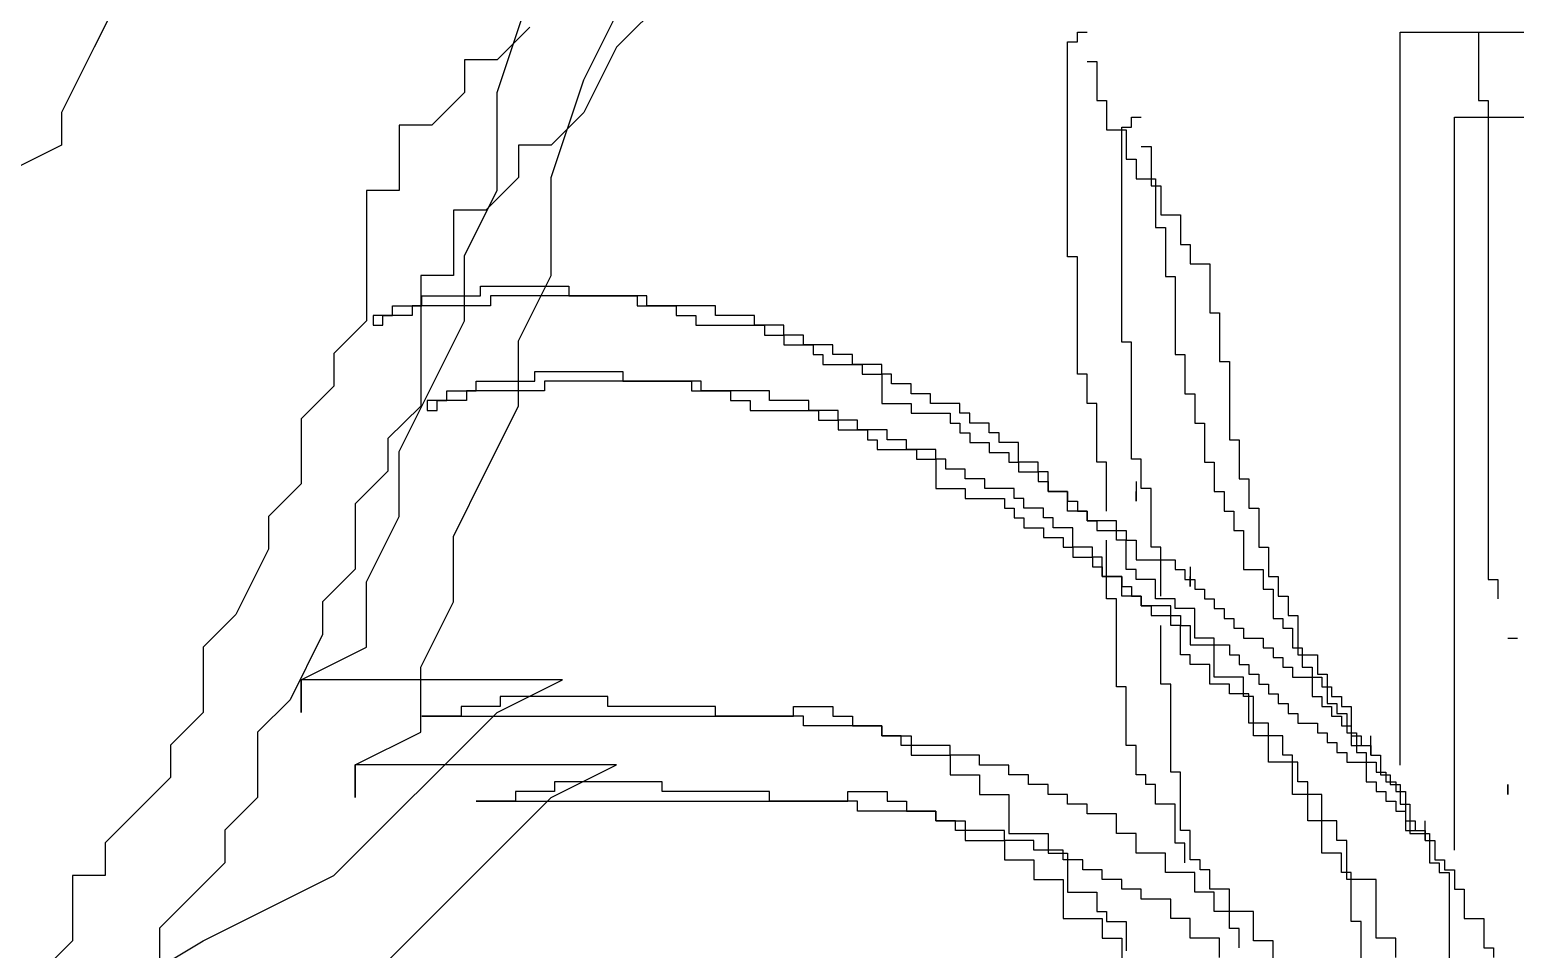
# Model space of a CAD drawing. Extents: x -74236 to 286982, y -14633 to 132816.
# Drawn here: x 110353 to 110529.6, y 123947.6 to 124056.9 of the extents above; entities that cross this region are included whole.
import ezdxf

# ---------------------------------------------------------------- set-up
doc = ezdxf.new("R2010")
doc.units = 0
doc.header["$LTSCALE"] = 10
doc.header["$MEASUREMENT"] = 0
doc.layers.add('LAYER3', color=4, linetype='Continuous')

msp = doc.modelspace()

# ---------------------------------------------------------------- linework, layer by layer
at = {"layer": 'LAYER3', "color": 8}
for p, q in [((110364.57, 124062.6), (110360.68, 124054.84)), ((110430.55, 124062.6), (110422.78, 124054.84)), ((110408.57, 124049.45), (110412.46, 124061.09)), ((110418.9, 124050.96), (110422.78, 124058.72)), ((110412.46, 124057.21), (110408.57, 124053.33)), ((110476.37, 124055.47), (110477.54, 124055.47)), ((110476.37, 124029.91), (110476.37, 124055.47)), ((110477.54, 124056.63), (110478.7, 124056.63)), ((110477.54, 124055.47), (110477.54, 124056.63)), ((110515.9, 124056.63), (110533.33, 124056.63)), ((110515.9, 123969.5), (110515.9, 124056.63)), ((110525.2, 124056.63), (110525.2, 124048.5)), ((110360.68, 124054.84), (110356.8, 124047.09)), ((110404.69, 124053.33), (110404.69, 124049.45)), ((110408.57, 124053.33), (110404.69, 124053.33)), ((110422.78, 124054.84), (110418.9, 124047.09)), ((110478.7, 124053.14), (110479.86, 124053.14)), ((110479.86, 124053.14), (110479.86, 124048.5)), ((110415.02, 124039.33), (110418.9, 124050.96)), ((110404.69, 124049.45), (110400.81, 124045.57)), ((110408.57, 124037.81), (110408.57, 124049.45)), ((110479.86, 124048.5), (110481.02, 124048.5)), ((110481.02, 124048.5), (110481.02, 124045.01)), ((110525.2, 124048.5), (110526.36, 124048.5)), ((110526.36, 124048.5), (110526.36, 123991.57)), ((110356.8, 124047.09), (110356.8, 124043.21)), ((110418.9, 124047.09), (110415.02, 124043.21)), ((110483.98, 124046.51), (110485.14, 124046.51)), ((110483.98, 124045.34), (110483.98, 124046.51)), ((110522.34, 124046.51), (110539.78, 124046.51)), ((110522.34, 123959.38), (110522.34, 124046.51)), ((110396.93, 124045.57), (110396.93, 124037.81)), ((110400.81, 124045.57), (110396.93, 124045.57)), ((110481.02, 124045.01), (110483.35, 124045.01)), ((110482.82, 124045.34), (110483.98, 124045.34)), ((110482.82, 124019.79), (110482.82, 124045.34)), ((110483.35, 124045.01), (110483.35, 124041.53)), ((110356.8, 124043.21), (110349.04, 124039.33)), ((110411.14, 124043.21), (110411.14, 124039.33)), ((110415.02, 124043.21), (110411.14, 124043.21)), ((110485.14, 124043.02), (110486.31, 124043.02)), ((110486.31, 124043.02), (110486.31, 124038.37)), ((110483.35, 124041.53), (110484.51, 124041.53)), ((110484.51, 124041.53), (110484.51, 124039.2)), ((110411.14, 124039.33), (110407.26, 124035.45)), ((110415.02, 124027.69), (110415.02, 124039.33)), ((110484.51, 124039.2), (110486.84, 124039.2)), ((110486.84, 124039.2), (110486.84, 124033.39)), ((110393.05, 124037.81), (110393.05, 124022.3)), ((110396.93, 124037.81), (110393.05, 124037.81)), ((110404.69, 124030.06), (110408.57, 124037.81)), ((110486.31, 124038.37), (110487.47, 124038.37)), ((110487.47, 124038.37), (110487.47, 124034.89)), ((110403.38, 124035.45), (110403.38, 124027.69)), ((110407.26, 124035.45), (110403.38, 124035.45)), ((110487.47, 124034.89), (110489.79, 124034.89)), ((110489.79, 124034.89), (110489.79, 124031.4)), ((110486.84, 124033.39), (110488, 124033.39)), ((110488, 124033.39), (110488, 124027.58)), ((110489.79, 124031.4), (110490.96, 124031.4)), ((110490.96, 124031.4), (110490.96, 124029.08)), ((110404.69, 124022.3), (110404.69, 124030.06)), ((110477.54, 124029.91), (110476.37, 124029.91)), ((110477.54, 124015.97), (110477.54, 124029.91)), ((110490.96, 124029.08), (110493.28, 124029.08)), ((110493.28, 124029.08), (110493.28, 124023.27)), ((110399.5, 124027.69), (110399.5, 124012.18)), ((110403.38, 124027.69), (110399.5, 124027.69)), ((110411.14, 124019.94), (110415.02, 124027.69)), ((110488, 124027.58), (110489.16, 124027.58)), ((110489.16, 124027.58), (110489.16, 124018.29)), ((110399.65, 124025.26), (110406.62, 124025.26)), ((110399.65, 124024.1), (110399.65, 124025.26)), ((110406.62, 124026.42), (110417.09, 124026.42)), ((110406.62, 124025.26), (110406.62, 124026.42)), ((110407.79, 124025.26), (110407.79, 124024.1)), ((110426.39, 124025.26), (110407.79, 124025.26)), ((110417.09, 124026.42), (110417.09, 124025.26)), ((110417.09, 124025.26), (110425.22, 124025.26)), ((110425.22, 124025.26), (110425.22, 124024.1)), ((110426.39, 124024.1), (110426.39, 124025.26)), ((110396.16, 124024.1), (110399.65, 124024.1)), ((110396.16, 124022.94), (110396.16, 124024.1)), ((110398.49, 124024.1), (110398.49, 124022.94)), ((110407.79, 124024.1), (110398.49, 124024.1)), ((110425.22, 124024.1), (110429.87, 124024.1)), ((110434.52, 124024.1), (110426.39, 124024.1)), ((110429.87, 124024.1), (110429.87, 124022.94)), ((110434.52, 124022.94), (110434.52, 124024.1)), ((110393.05, 124022.3), (110389.17, 124018.42)), ((110393.84, 124022.94), (110393.84, 124021.78)), ((110398.49, 124022.94), (110393.84, 124022.94)), ((110393.84, 124021.78), (110395, 124021.78)), ((110395, 124022.94), (110396.16, 124022.94)), ((110395, 124021.78), (110395, 124022.94)), ((110400.81, 124014.54), (110404.69, 124022.3)), ((110429.87, 124022.94), (110432.2, 124022.94)), ((110432.2, 124022.94), (110432.2, 124021.78)), ((110432.2, 124021.78), (110440.34, 124021.78)), ((110439.17, 124022.94), (110434.52, 124022.94)), ((110439.17, 124021.78), (110439.17, 124022.94)), ((110442.66, 124021.78), (110439.17, 124021.78)), ((110440.34, 124021.78), (110440.34, 124020.61)), ((110442.66, 124020.61), (110442.66, 124021.78)), ((110493.28, 124023.27), (110494.44, 124023.27)), ((110494.44, 124023.27), (110494.44, 124017.46)), ((110411.14, 124012.18), (110411.14, 124019.94)), ((110440.34, 124020.61), (110442.66, 124020.61)), ((110442.66, 124020.61), (110442.66, 124019.45)), ((110444.99, 124020.61), (110442.66, 124020.61)), ((110444.99, 124019.45), (110444.99, 124020.61)), ((110483.98, 124019.79), (110482.82, 124019.79)), ((110483.98, 124005.85), (110483.98, 124019.79)), ((110389.17, 124018.42), (110389.17, 124014.54)), ((110442.66, 124019.45), (110446.15, 124019.45)), ((110448.47, 124019.45), (110444.99, 124019.45)), ((110446.15, 124019.45), (110446.15, 124018.29)), ((110446.15, 124018.29), (110447.31, 124018.29)), ((110447.31, 124018.29), (110447.31, 124017.13)), ((110448.47, 124018.29), (110448.47, 124019.45)), ((110450.8, 124018.29), (110448.47, 124018.29)), ((110450.8, 124017.13), (110450.8, 124018.29)), ((110489.16, 124018.29), (110490.32, 124018.29)), ((110490.32, 124018.29), (110490.32, 124013.64)), ((110413.07, 124016.3), (110423.53, 124016.3)), ((110413.07, 124015.14), (110413.07, 124016.3)), ((110423.53, 124016.3), (110423.53, 124015.14)), ((110447.31, 124017.13), (110451.96, 124017.13)), ((110454.29, 124017.13), (110450.8, 124017.13)), ((110451.96, 124017.13), (110451.96, 124015.97)), ((110454.29, 124015.97), (110454.29, 124017.13)), ((110494.44, 124017.46), (110495.61, 124017.46)), ((110495.61, 124017.46), (110495.61, 124008.17)), ((110389.17, 124014.54), (110385.29, 124010.67)), ((110396.93, 124006.79), (110400.81, 124014.54)), ((110406.1, 124015.14), (110413.07, 124015.14)), ((110406.1, 124013.98), (110406.1, 124015.14)), ((110414.23, 124015.14), (110414.23, 124013.98)), ((110432.83, 124015.14), (110414.23, 124015.14)), ((110423.53, 124015.14), (110431.67, 124015.14)), ((110431.67, 124015.14), (110431.67, 124013.98)), ((110432.83, 124013.98), (110432.83, 124015.14)), ((110451.96, 124015.97), (110454.29, 124015.97)), ((110454.29, 124015.97), (110454.29, 124012.48)), ((110455.45, 124015.97), (110454.29, 124015.97)), ((110455.45, 124014.81), (110455.45, 124015.97)), ((110457.77, 124014.81), (110455.45, 124014.81)), ((110457.77, 124013.64), (110457.77, 124014.81)), ((110478.7, 124015.97), (110477.54, 124015.97)), ((110478.7, 124012.48), (110478.7, 124015.97)), ((110400.28, 124012.82), (110400.28, 124011.65)), ((110404.93, 124012.82), (110400.28, 124012.82)), ((110401.45, 124012.82), (110402.61, 124012.82)), ((110401.45, 124011.65), (110401.45, 124012.82)), ((110402.61, 124013.98), (110406.1, 124013.98)), ((110402.61, 124012.82), (110402.61, 124013.98)), ((110404.93, 124013.98), (110404.93, 124012.82)), ((110414.23, 124013.98), (110404.93, 124013.98)), ((110431.67, 124013.98), (110436.32, 124013.98)), ((110440.97, 124013.98), (110432.83, 124013.98)), ((110436.32, 124013.98), (110436.32, 124012.82)), ((110436.32, 124012.82), (110438.64, 124012.82)), ((110438.64, 124012.82), (110438.64, 124011.65)), ((110440.97, 124012.82), (110440.97, 124013.98)), ((110445.62, 124012.82), (110440.97, 124012.82)), ((110445.62, 124011.65), (110445.62, 124012.82)), ((110460.1, 124013.64), (110457.77, 124013.64)), ((110460.1, 124012.48), (110460.1, 124013.64)), ((110490.32, 124013.64), (110491.49, 124013.64)), ((110491.49, 124013.64), (110491.49, 124010.16)), ((110399.5, 124012.18), (110395.61, 124008.3)), ((110400.28, 124011.65), (110401.45, 124011.65)), ((110407.26, 124004.42), (110411.14, 124012.18)), ((110438.64, 124011.65), (110446.78, 124011.65)), ((110449.11, 124011.65), (110445.62, 124011.65)), ((110446.78, 124011.65), (110446.78, 124010.49)), ((110449.11, 124010.49), (110449.11, 124011.65)), ((110454.29, 124012.48), (110457.77, 124012.48)), ((110457.77, 124012.48), (110457.77, 124011.32)), ((110457.77, 124011.32), (110462.42, 124011.32)), ((110463.59, 124012.48), (110460.1, 124012.48)), ((110462.42, 124011.32), (110462.42, 124010.16)), ((110463.59, 124011.32), (110463.59, 124012.48)), ((110464.75, 124011.32), (110463.59, 124011.32)), ((110464.75, 124010.16), (110464.75, 124011.32)), ((110479.86, 124012.48), (110478.7, 124012.48)), ((110479.86, 124005.51), (110479.86, 124012.48)), ((110385.29, 124010.67), (110385.29, 124002.91)), ((110446.78, 124010.49), (110449.11, 124010.49)), ((110449.11, 124010.49), (110449.11, 124009.33)), ((110451.43, 124010.49), (110449.11, 124010.49)), ((110449.11, 124009.33), (110452.59, 124009.33)), ((110451.43, 124009.33), (110451.43, 124010.49)), ((110454.92, 124009.33), (110451.43, 124009.33)), ((110452.59, 124009.33), (110452.59, 124008.17)), ((110454.92, 124008.17), (110454.92, 124009.33)), ((110462.42, 124010.16), (110463.59, 124010.16)), ((110463.59, 124010.16), (110463.59, 124009)), ((110467.07, 124010.16), (110464.75, 124010.16)), ((110467.07, 124009), (110467.07, 124010.16)), ((110491.49, 124010.16), (110492.65, 124010.16)), ((110492.65, 124010.16), (110492.65, 124005.51)), ((110395.61, 124008.3), (110395.61, 124004.42)), ((110452.59, 124008.17), (110453.76, 124008.17)), ((110453.76, 124008.17), (110453.76, 124007.01)), ((110457.24, 124008.17), (110454.92, 124008.17)), ((110457.24, 124007.01), (110457.24, 124008.17)), ((110463.59, 124009), (110464.75, 124009)), ((110464.75, 124009), (110464.75, 124007.84)), ((110464.75, 124007.84), (110467.07, 124007.84)), ((110468.24, 124009), (110467.07, 124009)), ((110467.07, 124007.84), (110467.07, 124006.67)), ((110468.24, 124007.84), (110468.24, 124009)), ((110470.56, 124007.84), (110468.24, 124007.84)), ((110470.56, 124005.51), (110470.56, 124007.84)), ((110495.61, 124008.17), (110496.77, 124008.17)), ((110496.77, 124008.17), (110496.77, 124003.52)), ((110396.93, 123999.03), (110396.93, 124006.79)), ((110453.76, 124007.01), (110458.41, 124007.01)), ((110460.73, 124007.01), (110457.24, 124007.01)), ((110458.41, 124007.01), (110458.41, 124005.85)), ((110458.41, 124005.85), (110460.73, 124005.85)), ((110460.73, 124005.85), (110460.73, 124007.01)), ((110460.73, 124005.85), (110460.73, 124002.36)), ((110461.89, 124005.85), (110460.73, 124005.85)), ((110461.89, 124004.68), (110461.89, 124005.85)), ((110467.07, 124006.67), (110469.4, 124006.67)), ((110469.4, 124006.67), (110469.4, 124005.51)), ((110485.14, 124005.85), (110483.98, 124005.85)), ((110485.14, 124002.36), (110485.14, 124005.85)), ((110395.61, 124004.42), (110391.73, 124000.54)), ((110403.38, 123996.66), (110407.26, 124004.42)), ((110464.22, 124004.68), (110461.89, 124004.68)), ((110464.22, 124003.52), (110464.22, 124004.68)), ((110469.4, 124005.51), (110470.56, 124005.51)), ((110470.56, 124005.51), (110470.56, 124004.35)), ((110472.89, 124005.51), (110470.56, 124005.51)), ((110470.56, 124004.35), (110472.89, 124004.35)), ((110472.89, 124004.35), (110472.89, 124005.51)), ((110472.89, 124004.35), (110472.89, 124003.19)), ((110474.05, 124004.35), (110472.89, 124004.35)), ((110474.05, 124002.03), (110474.05, 124004.35)), ((110481.02, 124005.51), (110479.86, 124005.51)), ((110481.02, 123999.7), (110481.02, 124005.51)), ((110492.65, 124005.51), (110493.81, 124005.51)), ((110493.81, 124005.51), (110493.81, 124002.03)), ((110385.29, 124002.91), (110381.41, 123999.03)), ((110460.73, 124002.36), (110464.22, 124002.36)), ((110466.54, 124003.52), (110464.22, 124003.52)), ((110464.22, 124002.36), (110464.22, 124001.2)), ((110466.54, 124002.36), (110466.54, 124003.52)), ((110470.03, 124002.36), (110466.54, 124002.36)), ((110470.03, 124001.2), (110470.03, 124002.36)), ((110472.89, 124003.19), (110474.05, 124003.19)), ((110474.05, 124003.19), (110474.05, 124002.03)), ((110484.51, 124003.19), (110484.51, 124000.87)), ((110486.31, 124002.36), (110485.14, 124002.36)), ((110486.31, 123995.39), (110486.31, 124002.36)), ((110496.77, 124003.52), (110497.93, 124003.52)), ((110497.93, 124003.52), (110497.93, 124000.04)), ((110391.73, 124000.54), (110391.73, 123992.79)), ((110464.22, 124001.2), (110468.87, 124001.2)), ((110468.87, 124001.2), (110468.87, 124000.04)), ((110471.19, 124001.2), (110470.03, 124001.2)), ((110471.19, 124000.04), (110471.19, 124001.2)), ((110474.05, 124002.03), (110476.37, 124002.03)), ((110476.37, 124002.03), (110474.05, 124002.03)), ((110476.37, 124002.03), (110476.37, 124000.87)), ((110476.37, 123999.7), (110476.37, 124002.03)), ((110476.37, 124000.87), (110477.54, 124000.87)), ((110477.54, 124000.87), (110477.54, 123999.7)), ((110484.51, 124000.87), (110484.51, 124002.03)), ((110493.81, 124002.03), (110494.97, 124002.03)), ((110494.97, 124002.03), (110494.97, 123999.7)), ((110381.41, 123999.03), (110381.41, 123995.15)), ((110393.05, 123991.27), (110396.93, 123999.03)), ((110468.87, 124000.04), (110470.03, 124000.04)), ((110470.03, 124000.04), (110470.03, 123998.88)), ((110470.03, 123998.88), (110471.19, 123998.88)), ((110473.52, 124000.04), (110471.19, 124000.04)), ((110471.19, 123998.88), (110471.19, 123997.71)), ((110473.52, 123998.88), (110473.52, 124000.04)), ((110474.68, 123998.88), (110473.52, 123998.88)), ((110474.68, 123997.71), (110474.68, 123998.88)), ((110478.7, 123999.7), (110476.37, 123999.7)), ((110477.54, 123999.7), (110478.7, 123999.7)), ((110478.7, 123999.7), (110478.7, 123998.54)), ((110478.7, 123998.54), (110478.7, 123999.7)), ((110494.97, 123999.7), (110496.14, 123999.7)), ((110496.14, 123999.7), (110496.14, 123997.38)), ((110497.93, 124000.04), (110499.09, 124000.04)), ((110499.09, 124000.04), (110499.09, 123995.39)), ((110471.19, 123997.71), (110473.52, 123997.71)), ((110473.52, 123997.71), (110473.52, 123996.55)), ((110477.01, 123997.71), (110474.68, 123997.71)), ((110477.01, 123995.39), (110477.01, 123997.71)), ((110478.7, 123998.54), (110479.86, 123998.54)), ((110482.19, 123998.54), (110478.7, 123998.54)), ((110479.86, 123998.54), (110479.86, 123997.38)), ((110479.86, 123997.38), (110483.35, 123997.38)), ((110482.19, 123996.22), (110482.19, 123998.54)), ((110483.35, 123997.38), (110483.35, 123996.22)), ((110496.14, 123997.38), (110497.3, 123997.38)), ((110497.3, 123997.38), (110497.3, 123992.73)), ((110381.41, 123995.15), (110377.53, 123987.39)), ((110403.38, 123988.91), (110403.38, 123996.66)), ((110473.52, 123996.55), (110475.84, 123996.55)), ((110475.84, 123996.55), (110475.84, 123995.39)), ((110475.84, 123995.39), (110477.01, 123995.39)), ((110477.01, 123995.39), (110477.01, 123994.23)), ((110479.33, 123995.39), (110477.01, 123995.39)), ((110479.33, 123994.23), (110479.33, 123995.39)), ((110481.02, 123989.25), (110481.02, 123996.22)), ((110483.35, 123996.22), (110482.19, 123996.22)), ((110483.35, 123996.22), (110484.51, 123996.22)), ((110483.35, 123992.73), (110483.35, 123996.22)), ((110484.51, 123996.22), (110484.51, 123993.9)), ((110487.47, 123995.39), (110486.31, 123995.39)), ((110487.47, 123989.58), (110487.47, 123995.39)), ((110499.09, 123995.39), (110500.26, 123995.39)), ((110500.26, 123995.39), (110500.26, 123991.91)), ((110477.01, 123994.23), (110479.33, 123994.23)), ((110479.33, 123994.23), (110479.33, 123993.07)), ((110480.49, 123994.23), (110479.33, 123994.23)), ((110480.49, 123991.91), (110480.49, 123994.23)), ((110484.51, 123993.9), (110489.16, 123993.9)), ((110489.16, 123993.9), (110489.16, 123992.73)), ((110391.73, 123992.79), (110387.85, 123988.91)), ((110479.33, 123993.07), (110480.49, 123993.07)), ((110480.49, 123993.07), (110480.49, 123991.91)), ((110480.49, 123991.91), (110482.82, 123991.91)), ((110482.82, 123991.91), (110480.49, 123991.91)), ((110482.82, 123991.91), (110482.82, 123990.74)), ((110482.82, 123989.58), (110482.82, 123991.91)), ((110484.51, 123992.73), (110483.35, 123992.73)), ((110484.51, 123991.57), (110484.51, 123992.73)), ((110486.84, 123991.57), (110484.51, 123991.57)), ((110486.84, 123989.25), (110486.84, 123991.57)), ((110489.16, 123992.73), (110490.32, 123992.73)), ((110490.32, 123992.73), (110490.32, 123991.57)), ((110490.32, 123991.57), (110491.49, 123991.57)), ((110490.96, 123993.07), (110490.96, 123990.74)), ((110490.96, 123990.74), (110490.96, 123991.91)), ((110491.49, 123991.57), (110491.49, 123990.41)), ((110497.3, 123992.73), (110499.62, 123992.73)), ((110499.62, 123992.73), (110499.62, 123990.41)), ((110500.26, 123991.91), (110501.42, 123991.91)), ((110501.42, 123991.91), (110501.42, 123989.58)), ((110526.36, 123991.57), (110527.52, 123991.57)), ((110527.52, 123991.57), (110527.52, 123989.25)), ((110393.05, 123983.51), (110393.05, 123991.27)), ((110482.82, 123990.74), (110483.98, 123990.74)), ((110483.98, 123990.74), (110483.98, 123989.58)), ((110491.49, 123990.41), (110492.65, 123990.41)), ((110492.65, 123990.41), (110492.65, 123989.25)), ((110499.62, 123990.41), (110500.79, 123990.41)), ((110500.79, 123990.41), (110500.79, 123986.93)), ((110387.85, 123988.91), (110387.85, 123985.03)), ((110399.5, 123981.15), (110403.38, 123988.91)), ((110482.19, 123989.25), (110481.02, 123989.25)), ((110482.19, 123978.79), (110482.19, 123989.25)), ((110485.14, 123989.58), (110482.82, 123989.58)), ((110483.98, 123989.58), (110485.14, 123989.58)), ((110485.14, 123989.58), (110485.14, 123988.42)), ((110485.14, 123988.42), (110485.14, 123989.58)), ((110485.14, 123988.42), (110486.31, 123988.42)), ((110488.63, 123988.42), (110485.14, 123988.42)), ((110486.31, 123988.42), (110486.31, 123987.26)), ((110489.16, 123989.25), (110486.84, 123989.25)), ((110488.63, 123986.1), (110488.63, 123988.42)), ((110489.16, 123988.09), (110489.16, 123989.25)), ((110491.49, 123988.09), (110489.16, 123988.09)), ((110491.49, 123984.6), (110491.49, 123988.09)), ((110492.65, 123989.25), (110493.81, 123989.25)), ((110493.81, 123989.25), (110493.81, 123988.09)), ((110493.81, 123988.09), (110494.97, 123988.09)), ((110494.97, 123988.09), (110494.97, 123986.93)), ((110501.42, 123989.58), (110502.58, 123989.58)), ((110502.58, 123989.58), (110502.58, 123987.26)), ((110377.53, 123987.39), (110373.64, 123983.51)), ((110486.31, 123987.26), (110489.79, 123987.26)), ((110489.79, 123987.26), (110489.79, 123986.1)), ((110494.97, 123986.93), (110496.14, 123986.93)), ((110496.14, 123986.93), (110496.14, 123985.76)), ((110500.79, 123986.93), (110501.95, 123986.93)), ((110501.95, 123986.93), (110501.95, 123985.76)), ((110502.58, 123987.26), (110503.74, 123987.26)), ((110503.74, 123987.26), (110503.74, 123982.61)), ((110387.85, 123985.03), (110383.97, 123977.27)), ((110487.47, 123979.13), (110487.47, 123986.1)), ((110489.79, 123986.1), (110488.63, 123986.1)), ((110489.79, 123986.1), (110490.96, 123986.1)), ((110489.79, 123982.61), (110489.79, 123986.1)), ((110490.96, 123986.1), (110490.96, 123983.77)), ((110493.81, 123984.6), (110491.49, 123984.6)), ((110493.81, 123979.96), (110493.81, 123984.6)), ((110496.14, 123985.76), (110497.3, 123985.76)), ((110497.3, 123985.76), (110497.3, 123984.6)), ((110497.3, 123984.6), (110499.62, 123984.6)), ((110499.62, 123984.6), (110499.62, 123983.44)), ((110501.95, 123985.76), (110503.11, 123985.76)), ((110503.11, 123985.76), (110503.11, 123983.44)), ((110528.68, 123984.6), (110529.85, 123984.6)), ((110373.64, 123983.51), (110373.64, 123975.76)), ((110385.29, 123979.64), (110393.05, 123983.51)), ((110490.96, 123983.77), (110495.61, 123983.77)), ((110495.61, 123983.77), (110495.61, 123982.61)), ((110499.62, 123983.44), (110500.79, 123983.44)), ((110500.79, 123983.44), (110500.79, 123982.28)), ((110503.11, 123983.44), (110504.27, 123983.44)), ((110504.27, 123983.44), (110504.27, 123981.12)), ((110399.5, 123973.39), (110399.5, 123981.15)), ((110490.96, 123982.61), (110489.79, 123982.61)), ((110490.96, 123981.45), (110490.96, 123982.61)), ((110493.28, 123981.45), (110490.96, 123981.45)), ((110493.28, 123979.13), (110493.28, 123981.45)), ((110495.61, 123982.61), (110496.77, 123982.61)), ((110496.77, 123982.61), (110496.77, 123981.45)), ((110496.77, 123981.45), (110497.93, 123981.45)), ((110497.93, 123981.45), (110497.93, 123980.29)), ((110500.79, 123982.28), (110501.95, 123982.28)), ((110501.95, 123982.28), (110501.95, 123981.12)), ((110501.95, 123981.12), (110503.11, 123981.12)), ((110503.11, 123981.12), (110503.11, 123979.96)), ((110503.74, 123982.61), (110506.07, 123982.61)), ((110504.27, 123981.12), (110505.44, 123981.12)), ((110505.44, 123981.12), (110505.44, 123979.96)), ((110506.07, 123982.61), (110506.07, 123980.29)), ((110385.29, 123975.76), (110385.29, 123979.64)), ((110385.29, 123979.64), (110385.29, 123975.76)), ((110416.34, 123979.64), (110385.29, 123979.64)), ((110408.57, 123975.76), (110416.34, 123979.64)), ((110497.3, 123979.96), (110493.81, 123979.96)), ((110497.3, 123977.63), (110497.3, 123979.96)), ((110497.93, 123980.29), (110499.09, 123980.29)), ((110499.09, 123980.29), (110499.09, 123979.13)), ((110503.11, 123979.96), (110505.44, 123979.96)), ((110505.44, 123979.96), (110506.6, 123979.96)), ((110505.44, 123979.96), (110505.44, 123977.63)), ((110506.07, 123980.29), (110507.23, 123980.29)), ((110506.6, 123979.96), (110506.6, 123978.79)), ((110507.23, 123980.29), (110507.23, 123976.8)), ((110408.95, 123977.63), (110408.95, 123976.47)), ((110421.74, 123977.63), (110408.95, 123977.63)), ((110421.74, 123976.47), (110421.74, 123977.63)), ((110483.35, 123978.79), (110482.19, 123978.79)), ((110483.35, 123971.82), (110483.35, 123978.79)), ((110488.63, 123979.13), (110487.47, 123979.13)), ((110488.63, 123968.67), (110488.63, 123979.13)), ((110495.61, 123979.13), (110493.28, 123979.13)), ((110495.61, 123977.97), (110495.61, 123979.13)), ((110497.93, 123977.97), (110495.61, 123977.97)), ((110498.46, 123977.63), (110497.3, 123977.63)), ((110497.93, 123974.48), (110497.93, 123977.97)), ((110498.46, 123972.98), (110498.46, 123977.63)), ((110499.09, 123979.13), (110500.26, 123979.13)), ((110500.26, 123979.13), (110500.26, 123977.97)), ((110500.26, 123977.97), (110501.42, 123977.97)), ((110501.42, 123977.97), (110501.42, 123976.8)), ((110505.44, 123977.63), (110506.6, 123977.63)), ((110506.6, 123978.79), (110507.76, 123978.79)), ((110506.6, 123977.63), (110506.6, 123976.47)), ((110507.76, 123978.79), (110507.76, 123977.63)), ((110507.76, 123977.63), (110508.92, 123977.63)), ((110508.92, 123977.63), (110508.92, 123976.47)), ((110373.64, 123975.76), (110369.76, 123971.88)), ((110383.97, 123977.27), (110380.09, 123973.39)), ((110389.17, 123956.36), (110408.57, 123975.76)), ((110404.3, 123976.47), (110404.3, 123975.31)), ((110408.95, 123976.47), (110404.3, 123976.47)), ((110434.52, 123976.47), (110421.74, 123976.47)), ((110434.52, 123975.31), (110434.52, 123976.47)), ((110443.82, 123976.47), (110448.47, 123976.47)), ((110443.82, 123975.31), (110443.82, 123976.47)), ((110448.47, 123976.47), (110448.47, 123975.31)), ((110501.42, 123976.8), (110502.58, 123976.8)), ((110502.58, 123976.8), (110502.58, 123975.64)), ((110502.58, 123975.64), (110503.74, 123975.64)), ((110503.74, 123975.64), (110503.74, 123974.48)), ((110506.6, 123976.47), (110507.76, 123976.47)), ((110507.23, 123976.8), (110508.39, 123976.8)), ((110507.76, 123976.47), (110507.76, 123975.31)), ((110508.39, 123976.8), (110508.39, 123975.64)), ((110508.39, 123975.64), (110509.56, 123975.64)), ((110508.92, 123976.47), (110510.08, 123976.47)), ((110509.56, 123975.64), (110509.56, 123973.32)), ((110510.08, 123976.47), (110510.08, 123972.98)), ((110399.65, 123975.31), (110443.82, 123975.31)), ((110404.3, 123975.31), (110399.65, 123975.31)), ((110444.99, 123975.31), (110434.52, 123975.31)), ((110444.99, 123974.15), (110444.99, 123975.31)), ((110454.29, 123974.15), (110444.99, 123974.15)), ((110448.47, 123975.31), (110450.8, 123975.31)), ((110450.8, 123975.31), (110450.8, 123974.15)), ((110450.8, 123974.15), (110454.29, 123974.15)), ((110454.29, 123974.15), (110454.29, 123972.98)), ((110454.29, 123972.98), (110454.29, 123974.15)), ((110500.26, 123974.48), (110497.93, 123974.48)), ((110500.26, 123969.83), (110500.26, 123974.48)), ((110503.74, 123974.48), (110506.07, 123974.48)), ((110506.07, 123974.48), (110506.07, 123973.32)), ((110507.76, 123975.31), (110508.92, 123975.31)), ((110508.92, 123975.31), (110508.92, 123974.15)), ((110508.92, 123974.15), (110510.08, 123974.15)), ((110510.08, 123974.15), (110510.08, 123971.82)), ((110380.09, 123973.39), (110380.09, 123965.64)), ((110391.73, 123969.51), (110399.5, 123973.39)), ((110454.29, 123972.98), (110457.77, 123972.98)), ((110456.61, 123972.98), (110454.29, 123972.98)), ((110456.61, 123971.82), (110456.61, 123972.98)), ((110457.77, 123972.98), (110457.77, 123970.66)), ((110501.95, 123972.98), (110498.46, 123972.98)), ((110501.95, 123970.66), (110501.95, 123972.98)), ((110506.07, 123973.32), (110507.23, 123973.32)), ((110507.23, 123973.32), (110507.23, 123972.16)), ((110507.23, 123972.16), (110508.39, 123972.16)), ((110508.39, 123972.16), (110508.39, 123971)), ((110509.56, 123973.32), (110510.72, 123973.32)), ((110510.08, 123972.98), (110511.25, 123972.98)), ((110510.72, 123973.32), (110510.72, 123971)), ((110511.25, 123972.98), (110511.25, 123971.82)), ((110512.41, 123970.66), (110512.41, 123972.98)), ((110369.76, 123971.88), (110369.76, 123968)), ((110462.42, 123971.82), (110456.61, 123971.82)), ((110457.77, 123970.66), (110462.42, 123970.66)), ((110462.42, 123970.66), (110462.42, 123971.82)), ((110462.42, 123970.66), (110462.42, 123968.34)), ((110465.91, 123970.66), (110462.42, 123970.66)), ((110465.91, 123969.5), (110465.91, 123970.66)), ((110484.51, 123971.82), (110483.35, 123971.82)), ((110484.51, 123968.34), (110484.51, 123971.82)), ((110503.11, 123970.66), (110501.95, 123970.66)), ((110503.11, 123966.01), (110503.11, 123970.66)), ((110508.39, 123971), (110509.56, 123971)), ((110509.56, 123971), (110509.56, 123969.83)), ((110510.08, 123971.82), (110512.41, 123971.82)), ((110510.72, 123971), (110511.88, 123971)), ((110511.25, 123971.82), (110512.41, 123971.82)), ((110511.88, 123971), (110511.88, 123969.83)), ((110512.41, 123971.82), (110512.41, 123970.66)), ((110512.41, 123971.82), (110512.41, 123970.66)), ((110512.41, 123970.66), (110513.57, 123970.66)), ((110513.57, 123970.66), (110513.57, 123968.34)), ((110391.73, 123965.64), (110391.73, 123969.51)), ((110391.73, 123969.51), (110391.73, 123965.64)), ((110422.78, 123969.51), (110391.73, 123969.51)), ((110415.02, 123965.64), (110422.78, 123969.51)), ((110469.4, 123969.5), (110465.91, 123969.5)), ((110469.4, 123968.34), (110469.4, 123969.5)), ((110489.79, 123968.67), (110488.63, 123968.67)), ((110489.79, 123961.7), (110489.79, 123968.67)), ((110503.74, 123969.83), (110500.26, 123969.83)), ((110503.74, 123967.51), (110503.74, 123969.83)), ((110509.56, 123969.83), (110511.88, 123969.83)), ((110511.88, 123969.83), (110513.04, 123969.83)), ((110511.88, 123969.83), (110511.88, 123967.51)), ((110513.04, 123969.83), (110513.04, 123968.67)), ((110513.04, 123968.67), (110514.21, 123968.67)), ((110514.21, 123968.67), (110514.21, 123967.51)), ((110369.76, 123968), (110362, 123960.24)), ((110415.4, 123967.51), (110415.4, 123966.35)), ((110428.18, 123967.51), (110415.4, 123967.51)), ((110428.18, 123966.35), (110428.18, 123967.51)), ((110462.42, 123968.34), (110465.91, 123968.34)), ((110465.91, 123968.34), (110465.91, 123966.01)), ((110471.72, 123968.34), (110469.4, 123968.34)), ((110471.72, 123967.18), (110471.72, 123968.34)), ((110474.05, 123967.18), (110471.72, 123967.18)), ((110474.05, 123966.01), (110474.05, 123967.18)), ((110485.67, 123968.34), (110484.51, 123968.34)), ((110485.67, 123967.18), (110485.67, 123968.34)), ((110486.84, 123967.18), (110485.67, 123967.18)), ((110486.84, 123964.85), (110486.84, 123967.18)), ((110504.91, 123967.51), (110503.74, 123967.51)), ((110504.91, 123962.86), (110504.91, 123967.51)), ((110511.88, 123967.51), (110513.04, 123967.51)), ((110513.04, 123967.51), (110513.04, 123966.35)), ((110513.57, 123968.34), (110514.73, 123968.34)), ((110514.21, 123967.51), (110515.37, 123967.51)), ((110514.73, 123968.34), (110514.73, 123967.18)), ((110514.73, 123967.18), (110515.9, 123967.18)), ((110515.37, 123967.51), (110515.37, 123966.35)), ((110515.9, 123967.18), (110515.9, 123964.85)), ((110528.68, 123966.01), (110528.68, 123967.18)), ((110528.68, 123967.18), (110528.68, 123966.01)), ((110380.09, 123965.64), (110376.21, 123961.76)), ((110395.61, 123946.24), (110415.02, 123965.64)), ((110406.1, 123965.19), (110450.27, 123965.19)), ((110410.75, 123965.19), (110406.1, 123965.19)), ((110410.75, 123966.35), (110410.75, 123965.19)), ((110415.4, 123966.35), (110410.75, 123966.35)), ((110440.97, 123966.35), (110428.18, 123966.35)), ((110440.97, 123965.19), (110440.97, 123966.35)), ((110451.43, 123965.19), (110440.97, 123965.19)), ((110450.27, 123966.35), (110454.92, 123966.35)), ((110450.27, 123965.19), (110450.27, 123966.35)), ((110451.43, 123964.03), (110451.43, 123965.19)), ((110454.92, 123966.35), (110454.92, 123965.19)), ((110454.92, 123965.19), (110457.24, 123965.19)), ((110457.24, 123965.19), (110457.24, 123964.03)), ((110465.91, 123966.01), (110469.4, 123966.01)), ((110469.4, 123966.01), (110469.4, 123961.37)), ((110476.37, 123966.01), (110474.05, 123966.01)), ((110476.37, 123964.85), (110476.37, 123966.01)), ((110506.6, 123966.01), (110503.11, 123966.01)), ((110506.6, 123959.04), (110506.6, 123966.01)), ((110513.04, 123966.35), (110514.21, 123966.35)), ((110514.21, 123966.35), (110514.21, 123965.19)), ((110514.21, 123965.19), (110515.37, 123965.19)), ((110515.37, 123966.35), (110516.53, 123966.35)), ((110515.37, 123965.19), (110515.37, 123964.03)), ((110516.53, 123966.35), (110516.53, 123962.86)), ((110460.73, 123964.03), (110451.43, 123964.03)), ((110457.24, 123964.03), (110460.73, 123964.03)), ((110460.73, 123964.03), (110460.73, 123962.86)), ((110460.73, 123962.86), (110460.73, 123964.03)), ((110478.7, 123964.85), (110476.37, 123964.85)), ((110478.7, 123963.69), (110478.7, 123964.85)), ((110482.19, 123963.69), (110478.7, 123963.69)), ((110482.19, 123961.37), (110482.19, 123963.69)), ((110489.16, 123964.85), (110486.84, 123964.85)), ((110489.16, 123960.21), (110489.16, 123964.85)), ((110515.37, 123964.03), (110516.53, 123964.03)), ((110515.9, 123964.85), (110517.06, 123964.85)), ((110516.53, 123964.03), (110516.53, 123961.7)), ((110517.06, 123964.85), (110517.06, 123961.37)), ((110376.21, 123961.76), (110376.21, 123957.88)), ((110460.73, 123962.86), (110464.22, 123962.86)), ((110463.06, 123962.86), (110460.73, 123962.86)), ((110463.06, 123961.7), (110463.06, 123962.86)), ((110468.87, 123961.7), (110463.06, 123961.7)), ((110464.22, 123962.86), (110464.22, 123960.54)), ((110468.87, 123960.54), (110468.87, 123961.7)), ((110490.96, 123961.7), (110489.79, 123961.7)), ((110490.96, 123958.22), (110490.96, 123961.7)), ((110508.39, 123962.86), (110504.91, 123962.86)), ((110508.39, 123960.54), (110508.39, 123962.86)), ((110516.53, 123962.86), (110517.69, 123962.86)), ((110516.53, 123961.7), (110518.86, 123961.7)), ((110517.69, 123962.86), (110517.69, 123961.7)), ((110517.69, 123961.7), (110518.86, 123961.7)), ((110518.86, 123960.54), (110518.86, 123962.86)), ((110518.86, 123961.7), (110518.86, 123960.54)), ((110518.86, 123961.7), (110518.86, 123960.54)), ((110362, 123960.24), (110362, 123956.36)), ((110464.22, 123960.54), (110468.87, 123960.54)), ((110468.87, 123960.54), (110468.87, 123958.22)), ((110472.36, 123960.54), (110468.87, 123960.54)), ((110469.4, 123961.37), (110474.05, 123961.37)), ((110472.36, 123959.38), (110472.36, 123960.54)), ((110474.05, 123961.37), (110474.05, 123959.04)), ((110484.51, 123961.37), (110482.19, 123961.37)), ((110484.51, 123959.04), (110484.51, 123961.37)), ((110490.32, 123960.21), (110489.16, 123960.21)), ((110490.32, 123957.88), (110490.32, 123960.21)), ((110509.56, 123960.54), (110508.39, 123960.54)), ((110509.56, 123955.89), (110509.56, 123960.54)), ((110517.06, 123961.37), (110519.38, 123961.37)), ((110518.86, 123960.54), (110520.02, 123960.54)), ((110519.38, 123961.37), (110519.38, 123957.88)), ((110520.02, 123960.54), (110520.02, 123958.22)), ((110468.87, 123958.22), (110472.36, 123958.22)), ((110475.84, 123959.38), (110472.36, 123959.38)), ((110472.36, 123958.22), (110472.36, 123955.89)), ((110474.05, 123959.04), (110476.37, 123959.04)), ((110475.84, 123958.22), (110475.84, 123959.38)), ((110478.17, 123958.22), (110475.84, 123958.22)), ((110476.37, 123959.04), (110476.37, 123954.4)), ((110478.17, 123957.06), (110478.17, 123958.22)), ((110488, 123959.04), (110484.51, 123959.04)), ((110488, 123956.72), (110488, 123959.04)), ((110492.12, 123958.22), (110490.96, 123958.22)), ((110492.12, 123957.06), (110492.12, 123958.22)), ((110508.92, 123959.04), (110506.6, 123959.04)), ((110508.92, 123956.72), (110508.92, 123959.04)), ((110520.02, 123958.22), (110521.18, 123958.22)), ((110521.18, 123958.22), (110521.18, 123957.06)), ((110358.12, 123956.36), (110358.12, 123948.61)), ((110362, 123956.36), (110358.12, 123956.36)), ((110376.21, 123957.88), (110368.45, 123950.12)), ((110373.64, 123948.61), (110389.17, 123956.36)), ((110480.49, 123957.06), (110478.17, 123957.06)), ((110480.49, 123955.89), (110480.49, 123957.06)), ((110491.49, 123956.72), (110488, 123956.72)), ((110491.49, 123954.4), (110491.49, 123956.72)), ((110493.28, 123957.06), (110492.12, 123957.06)), ((110493.28, 123954.73), (110493.28, 123957.06)), ((110510.08, 123956.72), (110508.92, 123956.72)), ((110510.08, 123950.91), (110510.08, 123956.72)), ((110519.38, 123957.88), (110520.55, 123957.88)), ((110520.55, 123957.88), (110520.55, 123956.72)), ((110520.55, 123956.72), (110521.71, 123956.72)), ((110521.18, 123957.06), (110522.34, 123957.06)), ((110521.71, 123956.72), (110521.71, 123931.16)), ((110522.34, 123957.06), (110522.34, 123954.73)), ((110472.36, 123955.89), (110475.84, 123955.89)), ((110475.84, 123955.89), (110475.84, 123951.25)), ((110482.82, 123955.89), (110480.49, 123955.89)), ((110482.82, 123954.73), (110482.82, 123955.89)), ((110485.14, 123954.73), (110482.82, 123954.73)), ((110485.14, 123953.57), (110485.14, 123954.73)), ((110495.61, 123954.73), (110493.28, 123954.73)), ((110495.61, 123950.08), (110495.61, 123954.73)), ((110513.04, 123955.89), (110509.56, 123955.89)), ((110513.04, 123948.92), (110513.04, 123955.89)), ((110522.34, 123954.73), (110523.51, 123954.73)), ((110523.51, 123954.73), (110523.51, 123951.25)), ((110476.37, 123954.4), (110479.86, 123954.4)), ((110479.86, 123954.4), (110479.86, 123952.07)), ((110488.63, 123953.57), (110485.14, 123953.57)), ((110488.63, 123951.25), (110488.63, 123953.57)), ((110493.81, 123954.4), (110491.49, 123954.4)), ((110493.81, 123952.07), (110493.81, 123954.4)), ((110475.84, 123951.25), (110480.49, 123951.25)), ((110479.86, 123952.07), (110481.02, 123952.07)), ((110480.49, 123951.25), (110480.49, 123948.92)), ((110481.02, 123952.07), (110481.02, 123950.91)), ((110481.02, 123950.91), (110483.35, 123950.91)), ((110483.35, 123950.91), (110483.35, 123947.43)), ((110490.96, 123951.25), (110488.63, 123951.25)), ((110490.96, 123948.92), (110490.96, 123951.25)), ((110498.46, 123952.07), (110493.81, 123952.07)), ((110498.46, 123948.59), (110498.46, 123952.07)), ((110511.25, 123950.91), (110510.08, 123950.91)), ((110511.25, 123945.1), (110511.25, 123950.91)), ((110523.51, 123951.25), (110525.83, 123951.25)), ((110525.83, 123951.25), (110525.83, 123947.76)), ((110368.45, 123950.12), (110368.45, 123946.24)), ((110496.77, 123950.08), (110495.61, 123950.08)), ((110496.77, 123947.76), (110496.77, 123950.08)), ((110358.12, 123948.61), (110350.36, 123940.85)), ((110354.24, 123936.97), (110373.64, 123948.61)), ((110480.49, 123948.92), (110482.82, 123948.92)), ((110482.82, 123948.92), (110482.82, 123944.28)), ((110494.44, 123948.92), (110490.96, 123948.92)), ((110494.44, 123946.6), (110494.44, 123948.92)), ((110500.79, 123948.59), (110498.46, 123948.59)), ((110500.79, 123946.27), (110500.79, 123948.59)), ((110515.37, 123948.92), (110513.04, 123948.92)), ((110515.37, 123946.6), (110515.37, 123948.92)), ((110525.83, 123947.76), (110526.99, 123947.76)), ((110526.99, 123947.76), (110526.99, 123946.6))]:
    msp.add_line(p, q, dxfattribs=at)

doc.saveas('drawing.dxf')
